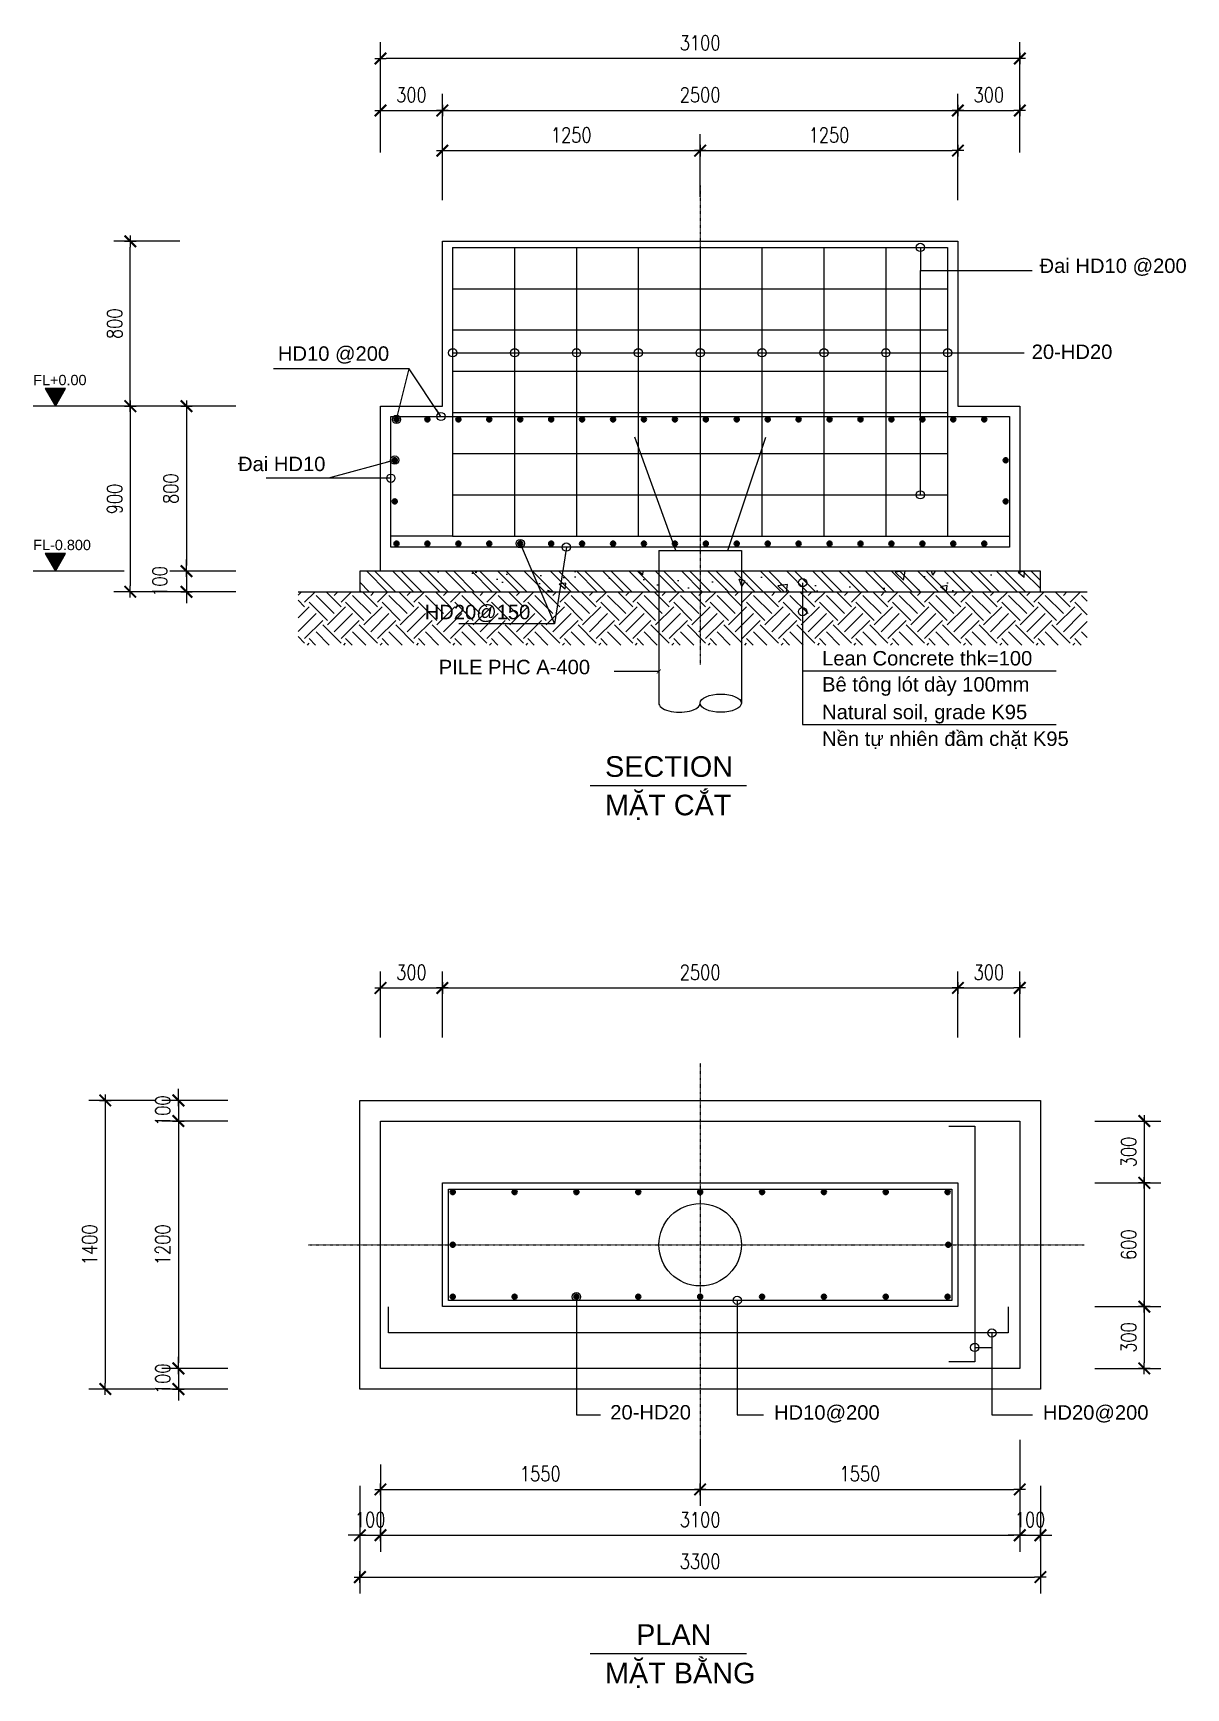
# Model space of a CAD drawing. Extents: x 56812 to 137383, y 2944 to 27175.
# Drawn here: x 121307 to 126898, y 16303 to 24329 of the extents above; entities that cross this region are included whole.
import ezdxf

# ---------------------------------------------------------------- set-up
doc = ezdxf.new("R2010")
doc.units = 0
doc.header["$MEASUREMENT"] = 0
doc.linetypes.add('CENTER', pattern=[5368.68, 3355.4, -671.1, 671.08, -671.1])
doc.linetypes.add('DASHDOT', pattern=[1, 0.5, -0.25, 0, -0.25])
doc.layers.get('0').update_dxf_attribs({"lineweight": 5})
for name, color, linetype in [('CEN', 1, 'CENTER'), ('CONCRETE', 2, 'Continuous'), ('Dimension', 14, 'Continuous'), ('Hatch', 250, 'Continuous'), ('MANH', 9, 'Continuous')]:
    doc.layers.add(name, color=color, linetype=linetype)
for name, color, linetype, lineweight in [('DUONGCHINH', 7, 'Continuous', 15), ('Hacht', 251, 'Continuous', 9), ('Rebar', 10, 'Continuous', 20)]:
    doc.layers.add(name, color=color, linetype=linetype, lineweight=lineweight)
doc.styles.add('$3$ROMANS', font='romans.shx', dxfattribs={"width": 0.8})
doc.styles.get("Standard").update_dxf_attribs({"font": 'arial.ttf'})
doc.styles.add('style1', font='arial.ttf')
doc.dimstyles.new('20', dxfattribs={"dimscale": 20, "dimtxt": 2, "dimasz": 1, "dimexe": 1, "dimexo": 0, "dimgap": 0.8, "dimtad": 1, "dimdec": 0, "dimzin": 13, "dimdsep": 46, "dimtxsty": 'Standard', "dimblk": 'ARCHTICK', "dimcen": 1, "dimdle": 1, "dimclrd": 14, "dimclre": 14, "dimclrt": 3, "dimadec": 0, "dimazin": 0, "dimtfac": 1, "dimtdec": 0, "dimtix": 1, "dimtmove": 1, "dimatfit": 3, "dimldrblk": 'ARCHTICK', "dimfxl": 8, "dimfxlon": 1, "dimtolj": 1, "dimtzin": 13, "dimarcsym": 0})
doc.dimstyles.new('AD-40', dxfattribs={"dimscale": 40, "dimtxt": 1.8, "dimasz": 0.7, "dimexe": 2, "dimexo": 0, "dimgap": 1, "dimtad": 1, "dimdec": 0, "dimzin": 0, "dimdsep": 46, "dimtxsty": '$3$ROMANS', "dimblk": '$3$TICKS', "dimcen": 0, "dimclrd": 256, "dimclre": 256, "dimclrt": 7, "dimazin": 0, "dimtfac": 0.5, "dimtdec": 0, "dimtix": 1, "dimtmove": 1, "dimatfit": 3, "dimldrblk": '$0$ARROWS', "dimfxl": 6, "dimfxlon": 1, "dimtvp": 1, "dimtolj": 1, "dimtzin": 0, "dimlwd": -1, "dimlwe": -1, "dimarcsym": 0})

# ---------------------------------------------------------------- blocks, each defined once
blk = doc.blocks.new('*U108')
at = {"layer": 'Hacht'}
h = blk.add_hatch(color=251, dxfattribs=at)
h.dxf.hatch_style = 1
edge = h.paths.add_edge_path()
edge.add_arc((0, 0), 10.4, 0, 360)
at = {"layer": 'Rebar', "linetype": 'Continuous', "lineweight": 40}
blk.add_circle((0, 0), 10.4, dxfattribs=at)
blk = doc.blocks.new('*U109')
at = {"layer": 'CONCRETE', "color": 0, "linetype": 'ByBlock', "lineweight": -2, "transparency": 16777216}
for p in [(0, 0), (150, 0), (300, 0), (450, 0), (600, 0), (750, 0), (900, 0), (1050, 0), (1200, 0), (1350, 0), (1500, 0), (1650, 0), (1800, 0), (1950, 0), (2100, 0), (2250, 0), (2400, 0), (2550, 0), (2700, 0), (2850, 0)]:
    blk.add_blockref('*U108', p, dxfattribs=at)
blk = doc.blocks.new('*U102')
at = {"layer": 'Hacht'}
h = blk.add_hatch(color=251, dxfattribs=at)
h.dxf.hatch_style = 1
edge = h.paths.add_edge_path()
edge.add_arc((0, 0), 10.4, 0, 360)
at = {"layer": 'Rebar', "linetype": 'Continuous', "lineweight": 40}
blk.add_circle((0, 0), 10.4, dxfattribs=at)
blk = doc.blocks.new('*U103')
at = {"layer": 'CONCRETE', "color": 0, "linetype": 'ByBlock', "lineweight": -2, "transparency": 16777216}
for p in [(0, 0), (150, 0), (300, 0), (450, 0), (600, 0), (750, 0), (900, 0), (1050, 0), (1200, 0), (1350, 0), (1500, 0), (1650, 0), (1800, 0), (1950, 0), (2100, 0), (2250, 0), (2400, 0), (2550, 0), (2700, 0), (2850, 0)]:
    blk.add_blockref('*U102', p, dxfattribs=at)
blk = doc.blocks.new('*U104')
at = {"layer": 'Hacht'}
h = blk.add_hatch(color=251, dxfattribs=at)
h.dxf.hatch_style = 1
edge = h.paths.add_edge_path()
edge.add_arc((0, 0), 10.4, 0, 360)
at = {"layer": 'Rebar', "linetype": 'Continuous', "lineweight": 40}
blk.add_circle((0, 0), 10.4, dxfattribs=at)
blk = doc.blocks.new('*U105')
at = {"layer": 'CONCRETE', "color": 0, "linetype": 'ByBlock', "lineweight": -2, "transparency": 16777216}
for p in [(0, 200), (0, 0)]:
    blk.add_blockref('*U104', p, dxfattribs=at)
blk = doc.blocks.new('*U106')
at = {"layer": 'Hacht'}
h = blk.add_hatch(color=251, dxfattribs=at)
h.dxf.hatch_style = 1
edge = h.paths.add_edge_path()
edge.add_arc((0, 0), 10.4, 0, 360)
at = {"layer": 'Rebar', "linetype": 'Continuous', "lineweight": 40}
blk.add_circle((0, 0), 10.4, dxfattribs=at)
blk = doc.blocks.new('*U107')
at = {"layer": 'CONCRETE', "color": 0, "linetype": 'ByBlock', "lineweight": -2, "transparency": 16777216}
for p in [(0, 200), (0, 0)]:
    blk.add_blockref('*U106', p, dxfattribs=at)
blk = doc.blocks.new('$3$TICKS')
for p, q in [((1, 0), (-1, 0)), ((0, 1), (0, -1))]:
    blk.add_line(p, q)
at = {"const_width": 0.35}
blk.add_lwpolyline([(1, 1), (-1, -1)], dxfattribs=at)
blk = doc.blocks.new('*D110')
at = {"layer": 'Defpoints', "color": 0, "linetype": 'Continuous', "transparency": 16777216}
for p in [(122992, 22519), (122051.2, 21719), (122992, 21719)]:
    blk.add_point(p, dxfattribs=at)
at = {"layer": 'Dimension', "linetype": 'Continuous', "transparency": 16777216}
for p, q in [((122291.2, 22519), (121971.2, 22519)), ((122051.2, 22491), (122051.2, 21747)), ((122291.2, 21719), (121971.2, 21719))]:
    blk.add_line(p, q, dxfattribs=at)
at = {"layer": 'Dimension', "linetype": 'Continuous', "transparency": 16777216, "xscale": 28, "yscale": 28, "zscale": 28}
for p, rotation in [((122051.2, 22519), 90), ((122051.2, 21719), 270)]:
    blk.add_blockref('$3$TICKS', p, dxfattribs=dict(at, rotation=rotation))
at = {"layer": 'Dimension', "color": 7, "linetype": 'Continuous', "transparency": 16777216, "insert": (121975.2, 22119), "char_height": 72, "attachment_point": 5, "rotation": 90, "style": '$3$ROMANS'}
blk.add_mtext('\\A1;800', dxfattribs=at)
blk = doc.blocks.new('$0$ARROWS')
at = {"lineweight": 0}
blk.add_line((-1, 0), (0.5, 0), dxfattribs=at)
at = {"lineweight": 0, "const_width": 0.525}
blk.add_lwpolyline([(-1, -1.5), (0.5, 0), (-1, 1.5)], dxfattribs=at)
blk = doc.blocks.new('*D111')
at = {"layer": 'Defpoints', "color": 0, "linetype": 'Continuous', "transparency": 16777216}
for p in [(122992, 21719), (122051.2, 21619), (122992, 21619)]:
    blk.add_point(p, dxfattribs=at)
at = {"layer": 'Dimension', "linetype": 'Continuous', "transparency": 16777216}
for p, q in [((122051.2, 21747), (122051.2, 21775)), ((122291.2, 21719), (121971.2, 21719)), ((122051.2, 21719), (122051.2, 21619)), ((122291.2, 21619), (121971.2, 21619)), ((122051.2, 21591), (122051.2, 21563))]:
    blk.add_line(p, q, dxfattribs=at)
at = {"layer": 'Dimension', "linetype": 'Continuous', "transparency": 16777216, "xscale": 28, "yscale": 28, "zscale": 28}
for p, rotation in [((122051.2, 21719), 270), ((122051.2, 21619), 90)]:
    blk.add_blockref('$3$TICKS', p, dxfattribs=dict(at, rotation=rotation))
at = {"layer": 'Dimension', "color": 7, "linetype": 'Continuous', "transparency": 16777216, "insert": (121921.9, 21669), "char_height": 72, "attachment_point": 5, "rotation": 90, "style": '$3$ROMANS'}
blk.add_mtext('\\A1;100', dxfattribs=at)
blk = doc.blocks.new('*D112')
at = {"layer": 'Defpoints', "color": 0, "linetype": 'Continuous', "transparency": 16777216}
for p in [(122291.2, 22519), (121778.8, 21619), (122291.2, 21619)]:
    blk.add_point(p, dxfattribs=at)
at = {"layer": 'Dimension', "linetype": 'Continuous', "transparency": 16777216}
for p, q in [((122018.8, 22519), (121698.8, 22519)), ((121778.8, 22491), (121778.8, 21647)), ((122018.8, 21619), (121698.8, 21619))]:
    blk.add_line(p, q, dxfattribs=at)
at = {"layer": 'Dimension', "linetype": 'Continuous', "transparency": 16777216, "xscale": 28, "yscale": 28, "zscale": 28}
for p, rotation in [((121778.8, 22519), 90), ((121778.8, 21619), 270)]:
    blk.add_blockref('$3$TICKS', p, dxfattribs=dict(at, rotation=rotation))
at = {"layer": 'Dimension', "color": 7, "linetype": 'Continuous', "transparency": 16777216, "insert": (121702.8, 22069), "char_height": 72, "attachment_point": 5, "rotation": 90, "style": '$3$ROMANS'}
blk.add_mtext('\\A1;900', dxfattribs=at)
blk = doc.blocks.new('*D113')
at = {"layer": 'Defpoints', "color": 0, "linetype": 'Continuous', "transparency": 16777216}
for p in [(121778.8, 23319), (124192, 23319), (122992, 22519)]:
    blk.add_point(p, dxfattribs=at)
at = {"layer": 'Dimension', "linetype": 'Continuous', "transparency": 16777216}
for p, q in [((122018.8, 23319), (121698.8, 23319)), ((121778.8, 22547), (121778.8, 23291)), ((122018.8, 22519), (121698.8, 22519))]:
    blk.add_line(p, q, dxfattribs=at)
at = {"layer": 'Dimension', "linetype": 'Continuous', "transparency": 16777216, "xscale": 28, "yscale": 28, "zscale": 28}
for p, rotation in [((121778.8, 23319), 90), ((121778.8, 22519), 270)]:
    blk.add_blockref('$3$TICKS', p, dxfattribs=dict(at, rotation=rotation))
at = {"layer": 'Dimension', "color": 7, "linetype": 'Continuous', "transparency": 16777216, "insert": (121702.8, 22919), "char_height": 72, "attachment_point": 5, "rotation": 90, "style": '$3$ROMANS'}
blk.add_mtext('\\A1;800', dxfattribs=at)
blk = doc.blocks.new('_ArchTick')
at = {"color": 0, "linetype": 'ByBlock', "const_width": 0.15}
blk.add_lwpolyline([(-0.5, -0.5), (0.5, 0.5)], dxfattribs=at)
blk = doc.blocks.new('A$C068B2F09')
at = {"layer": 'Dimension', "linetype": 'Continuous', "flags": 128}
for points in [[(117.1, 784.2), (117.1, 45.3)], [(117.1, 784.2), (517.1, 784.2)], [(517.1, 784.2), (517.1, 45.3)]]:
    blk.add_lwpolyline(points, dxfattribs=at)
at = {"layer": 'Dimension', "linetype": 'Continuous'}
blk.add_ellipse((417.1, 44), major_axis=(-100, 0), ratio=0.440396, dxfattribs=at)
blk.add_ellipse((217.1, 44), major_axis=(-100, 0), ratio=0.440396, start_param=6.253819, end_param=9.424778, dxfattribs=at)
at = {"layer": 'Rebar', "linetype": 'Continuous'}
for points in [[(199.8, 784.2), (0, 1334.2)], [(450.7, 784.2), (635, 1334.2)]]:
    blk.add_lwpolyline(points, dxfattribs=at)
blk = doc.blocks.new('*D114')
at = {"layer": 'Defpoints', "color": 0, "transparency": 16777216}
for p in [(123292, 23953.2), (122992, 23750.1), (123292, 23750.1)]:
    blk.add_point(p, dxfattribs=at)
at = {"layer": 'Dimension', "transparency": 16777216}
for p, q in [((122992, 23750.1), (122992, 24033.2)), ((123292, 23750.1), (123292, 24033.2)), ((123020, 23953.2), (123264, 23953.2))]:
    blk.add_line(p, q, dxfattribs=at)
at = {"layer": 'Dimension', "transparency": 16777216, "xscale": 28, "yscale": 28, "zscale": 28, "rotation": 180}
blk.add_blockref('$3$TICKS', (122992, 23953.2), dxfattribs=at)
at = {"layer": 'Dimension', "transparency": 16777216, "xscale": 28, "yscale": 28, "zscale": 28}
blk.add_blockref('$3$TICKS', (123292, 23953.2), dxfattribs=at)
at = {"layer": 'Dimension', "color": 7, "transparency": 16777216, "insert": (123142, 24029.2), "char_height": 72, "attachment_point": 5, "style": '$3$ROMANS'}
blk.add_mtext('\\A1;300', dxfattribs=at)
blk = doc.blocks.new('*D115')
at = {"layer": 'Defpoints', "color": 0, "transparency": 16777216}
for p in [(125792, 23953.2), (123292, 23750.1), (125792, 23750.1)]:
    blk.add_point(p, dxfattribs=at)
at = {"layer": 'Dimension', "transparency": 16777216}
for p, q in [((123292, 23750.1), (123292, 24033.2)), ((125792, 23750.1), (125792, 24033.2)), ((123320, 23953.2), (125764, 23953.2))]:
    blk.add_line(p, q, dxfattribs=at)
at = {"layer": 'Dimension', "transparency": 16777216, "xscale": 28, "yscale": 28, "zscale": 28, "rotation": 180}
blk.add_blockref('$3$TICKS', (123292, 23953.2), dxfattribs=at)
at = {"layer": 'Dimension', "transparency": 16777216, "xscale": 28, "yscale": 28, "zscale": 28}
blk.add_blockref('$3$TICKS', (125792, 23953.2), dxfattribs=at)
at = {"layer": 'Dimension', "color": 7, "transparency": 16777216, "insert": (124542, 24029.2), "char_height": 72, "attachment_point": 5, "style": '$3$ROMANS'}
blk.add_mtext('\\A1;2500', dxfattribs=at)
blk = doc.blocks.new('*D116')
at = {"layer": 'Defpoints', "color": 0, "transparency": 16777216}
for p in [(126092, 23953.2), (125792, 23750.1), (126092, 23750.1)]:
    blk.add_point(p, dxfattribs=at)
at = {"layer": 'Dimension', "transparency": 16777216}
for p, q in [((125792, 23750.1), (125792, 24033.2)), ((126092, 23750.1), (126092, 24033.2)), ((125820, 23953.2), (126064, 23953.2))]:
    blk.add_line(p, q, dxfattribs=at)
at = {"layer": 'Dimension', "transparency": 16777216, "xscale": 28, "yscale": 28, "zscale": 28, "rotation": 180}
blk.add_blockref('$3$TICKS', (125792, 23953.2), dxfattribs=at)
at = {"layer": 'Dimension', "transparency": 16777216, "xscale": 28, "yscale": 28, "zscale": 28}
blk.add_blockref('$3$TICKS', (126092, 23953.2), dxfattribs=at)
at = {"layer": 'Dimension', "color": 7, "transparency": 16777216, "insert": (125942, 24029.2), "char_height": 72, "attachment_point": 5, "style": '$3$ROMANS'}
blk.add_mtext('\\A1;300', dxfattribs=at)
blk = doc.blocks.new('*D117')
at = {"layer": 'Defpoints', "color": 0, "transparency": 16777216}
for p in [(122992, 24205.3), (122992, 23750.1), (126092, 23750.1)]:
    blk.add_point(p, dxfattribs=at)
at = {"layer": 'Dimension', "transparency": 16777216}
for p, q in [((122992, 23965.3), (122992, 24285.3)), ((126092, 23965.3), (126092, 24285.3)), ((126064, 24205.3), (123020, 24205.3))]:
    blk.add_line(p, q, dxfattribs=at)
at = {"layer": 'Dimension', "transparency": 16777216, "xscale": 28, "yscale": 28, "zscale": 28, "rotation": 180}
blk.add_blockref('$3$TICKS', (122992, 24205.3), dxfattribs=at)
at = {"layer": 'Dimension', "transparency": 16777216, "xscale": 28, "yscale": 28, "zscale": 28}
blk.add_blockref('$3$TICKS', (126092, 24205.3), dxfattribs=at)
at = {"layer": 'Dimension', "color": 7, "transparency": 16777216, "insert": (124542, 24281.3), "char_height": 72, "attachment_point": 5, "style": '$3$ROMANS'}
blk.add_mtext('\\A1;3100', dxfattribs=at)
blk = doc.blocks.new('*D118')
at = {"layer": 'Defpoints', "color": 0, "transparency": 16777216}
for p in [(124542, 23758.4), (124542, 23534.8), (123292, 23319)]:
    blk.add_point(p, dxfattribs=at)
at = {"layer": 'Dimension', "transparency": 16777216}
for p, q in [((123292, 23518.4), (123292, 23838.4)), ((124542, 23534.8), (124542, 23838.4)), ((123320, 23758.4), (124514, 23758.4))]:
    blk.add_line(p, q, dxfattribs=at)
at = {"layer": 'Dimension', "transparency": 16777216, "xscale": 28, "yscale": 28, "zscale": 28, "rotation": 180}
blk.add_blockref('$3$TICKS', (123292, 23758.4), dxfattribs=at)
at = {"layer": 'Dimension', "transparency": 16777216, "xscale": 28, "yscale": 28, "zscale": 28}
blk.add_blockref('$3$TICKS', (124542, 23758.4), dxfattribs=at)
at = {"layer": 'Dimension', "color": 7, "transparency": 16777216, "insert": (123917, 23834.4), "char_height": 72, "attachment_point": 5, "style": '$3$ROMANS'}
blk.add_mtext('\\A1;1250', dxfattribs=at)
blk = doc.blocks.new('*D119')
at = {"layer": 'Defpoints', "color": 0, "transparency": 16777216}
for p in [(125792, 23758.4), (124542, 23534.8), (125792, 23319)]:
    blk.add_point(p, dxfattribs=at)
at = {"layer": 'Dimension', "transparency": 16777216}
for p, q in [((124542, 23534.8), (124542, 23838.4)), ((125792, 23518.4), (125792, 23838.4)), ((124570, 23758.4), (125764, 23758.4))]:
    blk.add_line(p, q, dxfattribs=at)
at = {"layer": 'Dimension', "transparency": 16777216, "xscale": 28, "yscale": 28, "zscale": 28, "rotation": 180}
blk.add_blockref('$3$TICKS', (124542, 23758.4), dxfattribs=at)
at = {"layer": 'Dimension', "transparency": 16777216, "xscale": 28, "yscale": 28, "zscale": 28}
blk.add_blockref('$3$TICKS', (125792, 23758.4), dxfattribs=at)
at = {"layer": 'Dimension', "color": 7, "transparency": 16777216, "insert": (125167, 23834.4), "char_height": 72, "attachment_point": 5, "style": '$3$ROMANS'}
blk.add_mtext('\\A1;1250', dxfattribs=at)
blk = doc.blocks.new('*D120')
at = {"layer": 'Defpoints', "color": 0, "transparency": 16777216}
for p in [(122892, 17522.2), (122992, 17522.2), (122992, 17042.9)]:
    blk.add_point(p, dxfattribs=at)
at = {"layer": 'Dimension', "transparency": 16777216}
for p, q in [((122892, 17282.9), (122892, 16962.9)), ((122992, 17282.9), (122992, 16962.9)), ((122864, 17042.9), (122836, 17042.9)), ((122892, 17042.9), (122992, 17042.9)), ((123020, 17042.9), (123048, 17042.9))]:
    blk.add_line(p, q, dxfattribs=at)
at = {"layer": 'Dimension', "transparency": 16777216, "xscale": 28, "yscale": 28, "zscale": 28}
blk.add_blockref('$3$TICKS', (122892, 17042.9), dxfattribs=at)
at = {"layer": 'Dimension', "transparency": 16777216, "xscale": 28, "yscale": 28, "zscale": 28, "rotation": 180}
blk.add_blockref('$3$TICKS', (122992, 17042.9), dxfattribs=at)
at = {"layer": 'Dimension', "color": 7, "transparency": 16777216, "insert": (122942, 17118.9), "char_height": 72, "attachment_point": 5, "style": '$3$ROMANS'}
blk.add_mtext('\\A1;100', dxfattribs=at)
blk = doc.blocks.new('*D121')
at = {"layer": 'Defpoints', "color": 0, "transparency": 16777216}
for p in [(122992, 17522.2), (126092, 17522.2), (126092, 17042.9)]:
    blk.add_point(p, dxfattribs=at)
at = {"layer": 'Dimension', "transparency": 16777216}
for p, q in [((122992, 17282.9), (122992, 16962.9)), ((126092, 17282.9), (126092, 16962.9)), ((123020, 17042.9), (126064, 17042.9))]:
    blk.add_line(p, q, dxfattribs=at)
at = {"layer": 'Dimension', "transparency": 16777216, "xscale": 28, "yscale": 28, "zscale": 28, "rotation": 180}
blk.add_blockref('$3$TICKS', (122992, 17042.9), dxfattribs=at)
at = {"layer": 'Dimension', "transparency": 16777216, "xscale": 28, "yscale": 28, "zscale": 28}
blk.add_blockref('$3$TICKS', (126092, 17042.9), dxfattribs=at)
at = {"layer": 'Dimension', "color": 7, "transparency": 16777216, "insert": (124542, 17118.9), "char_height": 72, "attachment_point": 5, "style": '$3$ROMANS'}
blk.add_mtext('\\A1;3100', dxfattribs=at)
blk = doc.blocks.new('*D122')
at = {"layer": 'Defpoints', "color": 0, "transparency": 16777216}
for p in [(126092, 17522.2), (126192, 17522.2), (126192, 17042.9)]:
    blk.add_point(p, dxfattribs=at)
at = {"layer": 'Dimension', "transparency": 16777216}
for p, q in [((126092, 17282.9), (126092, 16962.9)), ((126192, 17282.9), (126192, 16962.9)), ((126064, 17042.9), (126036, 17042.9)), ((126092, 17042.9), (126192, 17042.9)), ((126220, 17042.9), (126248, 17042.9))]:
    blk.add_line(p, q, dxfattribs=at)
at = {"layer": 'Dimension', "transparency": 16777216, "xscale": 28, "yscale": 28, "zscale": 28}
blk.add_blockref('$3$TICKS', (126092, 17042.9), dxfattribs=at)
at = {"layer": 'Dimension', "transparency": 16777216, "xscale": 28, "yscale": 28, "zscale": 28, "rotation": 180}
blk.add_blockref('$3$TICKS', (126192, 17042.9), dxfattribs=at)
at = {"layer": 'Dimension', "color": 7, "transparency": 16777216, "insert": (126142, 17118.9), "char_height": 72, "attachment_point": 5, "style": '$3$ROMANS'}
blk.add_mtext('\\A1;100', dxfattribs=at)
blk = doc.blocks.new('*D123')
at = {"layer": 'Defpoints', "color": 0, "transparency": 16777216}
for p in [(122892, 17522.2), (126192, 17522.2), (126192, 16840.2)]:
    blk.add_point(p, dxfattribs=at)
at = {"layer": 'Dimension', "transparency": 16777216}
for p, q in [((122892, 17080.2), (122892, 16760.2)), ((126192, 17080.2), (126192, 16760.2)), ((122920, 16840.2), (126164, 16840.2))]:
    blk.add_line(p, q, dxfattribs=at)
at = {"layer": 'Dimension', "transparency": 16777216, "xscale": 28, "yscale": 28, "zscale": 28, "rotation": 180}
blk.add_blockref('$3$TICKS', (122892, 16840.2), dxfattribs=at)
at = {"layer": 'Dimension', "transparency": 16777216, "xscale": 28, "yscale": 28, "zscale": 28}
blk.add_blockref('$3$TICKS', (126192, 16840.2), dxfattribs=at)
at = {"layer": 'Dimension', "color": 7, "transparency": 16777216, "insert": (124542, 16916.2), "char_height": 72, "attachment_point": 5, "style": '$3$ROMANS'}
blk.add_mtext('\\A1;3300', dxfattribs=at)
blk = doc.blocks.new('*D124')
at = {"layer": 'Defpoints', "color": 0, "transparency": 16777216}
for p in [(122433.7, 19152), (121657.6, 17752), (122433.7, 17752)]:
    blk.add_point(p, dxfattribs=at)
at = {"layer": 'Dimension', "transparency": 16777216}
for p, q in [((121897.6, 19152), (121577.6, 19152)), ((121657.6, 19124), (121657.6, 17780)), ((121897.6, 17752), (121577.6, 17752))]:
    blk.add_line(p, q, dxfattribs=at)
at = {"layer": 'Dimension', "transparency": 16777216, "xscale": 28, "yscale": 28, "zscale": 28}
for p, rotation in [((121657.6, 19152), 90), ((121657.6, 17752), 270)]:
    blk.add_blockref('$3$TICKS', p, dxfattribs=dict(at, rotation=rotation))
at = {"layer": 'Dimension', "color": 7, "transparency": 16777216, "insert": (121581.6, 18452), "char_height": 72, "attachment_point": 5, "rotation": 90, "style": '$3$ROMANS'}
blk.add_mtext('\\A1;1400', dxfattribs=at)
blk = doc.blocks.new('*D125')
at = {"layer": 'Defpoints', "color": 0, "transparency": 16777216}
for p in [(122433.7, 19152), (122012, 19052), (122433.7, 19052)]:
    blk.add_point(p, dxfattribs=at)
at = {"layer": 'Dimension', "transparency": 16777216}
for p, q in [((122012, 19180), (122012, 19208)), ((122252, 19152), (121932, 19152)), ((122012, 19152), (122012, 19052)), ((122252, 19052), (121932, 19052)), ((122012, 19024), (122012, 18996))]:
    blk.add_line(p, q, dxfattribs=at)
at = {"layer": 'Dimension', "transparency": 16777216, "xscale": 28, "yscale": 28, "zscale": 28}
for p, rotation in [((122012, 19152), 270), ((122012, 19052), 90)]:
    blk.add_blockref('$3$TICKS', p, dxfattribs=dict(at, rotation=rotation))
at = {"layer": 'Dimension', "color": 7, "transparency": 16777216, "insert": (121936, 19102), "char_height": 72, "attachment_point": 5, "rotation": 90, "style": '$3$ROMANS'}
blk.add_mtext('\\A1;100', dxfattribs=at)
blk = doc.blocks.new('*D126')
at = {"layer": 'Defpoints', "color": 0, "transparency": 16777216}
for p in [(122433.7, 19052), (122012, 17852), (122433.7, 17852)]:
    blk.add_point(p, dxfattribs=at)
at = {"layer": 'Dimension', "transparency": 16777216}
for p, q in [((122252, 19052), (121932, 19052)), ((122012, 19024), (122012, 17880)), ((122252, 17852), (121932, 17852))]:
    blk.add_line(p, q, dxfattribs=at)
at = {"layer": 'Dimension', "transparency": 16777216, "xscale": 28, "yscale": 28, "zscale": 28}
for p, rotation in [((122012, 19052), 90), ((122012, 17852), 270)]:
    blk.add_blockref('$3$TICKS', p, dxfattribs=dict(at, rotation=rotation))
at = {"layer": 'Dimension', "color": 7, "transparency": 16777216, "insert": (121936, 18452), "char_height": 72, "attachment_point": 5, "rotation": 90, "style": '$3$ROMANS'}
blk.add_mtext('\\A1;1200', dxfattribs=at)
blk = doc.blocks.new('*D127')
at = {"layer": 'Defpoints', "color": 0, "transparency": 16777216}
for p in [(122433.7, 17852), (122012, 17752), (122433.7, 17752)]:
    blk.add_point(p, dxfattribs=at)
at = {"layer": 'Dimension', "transparency": 16777216}
for p, q in [((122012, 17880), (122012, 17908)), ((122252, 17852), (121932, 17852)), ((122012, 17852), (122012, 17752)), ((122252, 17752), (121932, 17752)), ((122012, 17724), (122012, 17696))]:
    blk.add_line(p, q, dxfattribs=at)
at = {"layer": 'Dimension', "transparency": 16777216, "xscale": 28, "yscale": 28, "zscale": 28}
for p, rotation in [((122012, 17852), 270), ((122012, 17752), 90)]:
    blk.add_blockref('$3$TICKS', p, dxfattribs=dict(at, rotation=rotation))
at = {"layer": 'Dimension', "color": 7, "transparency": 16777216, "insert": (121936, 17802), "char_height": 72, "attachment_point": 5, "rotation": 90, "style": '$3$ROMANS'}
blk.add_mtext('\\A1;100', dxfattribs=at)
blk = doc.blocks.new('*D128')
at = {"layer": 'Defpoints', "color": 0, "transparency": 16777216}
for p in [(123292, 19697.4), (122992, 19428.4), (123292, 19428.4)]:
    blk.add_point(p, dxfattribs=at)
at = {"layer": 'Dimension', "transparency": 16777216}
for p, q in [((122992, 19457.4), (122992, 19777.4)), ((123292, 19457.4), (123292, 19777.4)), ((123020, 19697.4), (123264, 19697.4))]:
    blk.add_line(p, q, dxfattribs=at)
at = {"layer": 'Dimension', "transparency": 16777216, "xscale": 28, "yscale": 28, "zscale": 28, "rotation": 180}
blk.add_blockref('$3$TICKS', (122992, 19697.4), dxfattribs=at)
at = {"layer": 'Dimension', "transparency": 16777216, "xscale": 28, "yscale": 28, "zscale": 28}
blk.add_blockref('$3$TICKS', (123292, 19697.4), dxfattribs=at)
at = {"layer": 'Dimension', "color": 7, "transparency": 16777216, "insert": (123142, 19773.4), "char_height": 72, "attachment_point": 5, "style": '$3$ROMANS'}
blk.add_mtext('\\A1;300', dxfattribs=at)
blk = doc.blocks.new('*D129')
at = {"layer": 'Defpoints', "color": 0, "transparency": 16777216}
for p in [(125792, 19697.4), (123292, 19428.4), (125792, 19428.4)]:
    blk.add_point(p, dxfattribs=at)
at = {"layer": 'Dimension', "transparency": 16777216}
for p, q in [((123292, 19457.4), (123292, 19777.4)), ((125792, 19457.4), (125792, 19777.4)), ((123320, 19697.4), (125764, 19697.4))]:
    blk.add_line(p, q, dxfattribs=at)
at = {"layer": 'Dimension', "transparency": 16777216, "xscale": 28, "yscale": 28, "zscale": 28, "rotation": 180}
blk.add_blockref('$3$TICKS', (123292, 19697.4), dxfattribs=at)
at = {"layer": 'Dimension', "transparency": 16777216, "xscale": 28, "yscale": 28, "zscale": 28}
blk.add_blockref('$3$TICKS', (125792, 19697.4), dxfattribs=at)
at = {"layer": 'Dimension', "color": 7, "transparency": 16777216, "insert": (124542, 19773.4), "char_height": 72, "attachment_point": 5, "style": '$3$ROMANS'}
blk.add_mtext('\\A1;2500', dxfattribs=at)
blk = doc.blocks.new('*D130')
at = {"layer": 'Defpoints', "color": 0, "transparency": 16777216}
for p in [(126092, 19697.4), (125792, 19428.4), (126092, 19428.4)]:
    blk.add_point(p, dxfattribs=at)
at = {"layer": 'Dimension', "transparency": 16777216}
for p, q in [((125792, 19457.4), (125792, 19777.4)), ((126092, 19457.4), (126092, 19777.4)), ((125820, 19697.4), (126064, 19697.4))]:
    blk.add_line(p, q, dxfattribs=at)
at = {"layer": 'Dimension', "transparency": 16777216, "xscale": 28, "yscale": 28, "zscale": 28, "rotation": 180}
blk.add_blockref('$3$TICKS', (125792, 19697.4), dxfattribs=at)
at = {"layer": 'Dimension', "transparency": 16777216, "xscale": 28, "yscale": 28, "zscale": 28}
blk.add_blockref('$3$TICKS', (126092, 19697.4), dxfattribs=at)
at = {"layer": 'Dimension', "color": 7, "transparency": 16777216, "insert": (125942, 19773.4), "char_height": 72, "attachment_point": 5, "style": '$3$ROMANS'}
blk.add_mtext('\\A1;300', dxfattribs=at)
blk = doc.blocks.new('*D131')
at = {"layer": 'Defpoints', "color": 0, "transparency": 16777216}
for p in [(126368.5, 19052), (126368.5, 18752), (126696, 18752)]:
    blk.add_point(p, dxfattribs=at)
at = {"layer": 'Dimension', "transparency": 16777216}
for p, q in [((126456, 19052), (126776, 19052)), ((126696, 19024), (126696, 18780)), ((126456, 18752), (126776, 18752))]:
    blk.add_line(p, q, dxfattribs=at)
at = {"layer": 'Dimension', "transparency": 16777216, "xscale": 28, "yscale": 28, "zscale": 28}
for p, rotation in [((126696, 19052), 90), ((126696, 18752), 270)]:
    blk.add_blockref('$3$TICKS', p, dxfattribs=dict(at, rotation=rotation))
at = {"layer": 'Dimension', "color": 7, "transparency": 16777216, "insert": (126620, 18902), "char_height": 72, "attachment_point": 5, "rotation": 90, "style": '$3$ROMANS'}
blk.add_mtext('\\A1;300', dxfattribs=at)
blk = doc.blocks.new('*D132')
at = {"layer": 'Defpoints', "color": 0, "transparency": 16777216}
for p in [(126368.5, 18752), (126368.5, 18152), (126696, 18152)]:
    blk.add_point(p, dxfattribs=at)
at = {"layer": 'Dimension', "transparency": 16777216}
for p, q in [((126456, 18752), (126776, 18752)), ((126696, 18724), (126696, 18180)), ((126456, 18152), (126776, 18152))]:
    blk.add_line(p, q, dxfattribs=at)
at = {"layer": 'Dimension', "transparency": 16777216, "xscale": 28, "yscale": 28, "zscale": 28}
for p, rotation in [((126696, 18752), 90), ((126696, 18152), 270)]:
    blk.add_blockref('$3$TICKS', p, dxfattribs=dict(at, rotation=rotation))
at = {"layer": 'Dimension', "color": 7, "transparency": 16777216, "insert": (126620, 18452), "char_height": 72, "attachment_point": 5, "rotation": 90, "style": '$3$ROMANS'}
blk.add_mtext('\\A1;600', dxfattribs=at)
blk = doc.blocks.new('*D133')
at = {"layer": 'Defpoints', "color": 0, "transparency": 16777216}
for p in [(126368.5, 18152), (126368.5, 17852), (126696, 17852)]:
    blk.add_point(p, dxfattribs=at)
at = {"layer": 'Dimension', "transparency": 16777216}
for p, q in [((126456, 18152), (126776, 18152)), ((126696, 18124), (126696, 17880)), ((126456, 17852), (126776, 17852))]:
    blk.add_line(p, q, dxfattribs=at)
at = {"layer": 'Dimension', "transparency": 16777216, "xscale": 28, "yscale": 28, "zscale": 28}
for p, rotation in [((126696, 18152), 90), ((126696, 17852), 270)]:
    blk.add_blockref('$3$TICKS', p, dxfattribs=dict(at, rotation=rotation))
at = {"layer": 'Dimension', "color": 7, "transparency": 16777216, "insert": (126620, 18002), "char_height": 72, "attachment_point": 5, "rotation": 90, "style": '$3$ROMANS'}
blk.add_mtext('\\A1;300', dxfattribs=at)
blk = doc.blocks.new('*D134')
at = {"layer": 'Defpoints', "color": 0, "transparency": 16777216}
for p in [(124542, 17752), (122992, 17386.7), (124542, 17265.5)]:
    blk.add_point(p, dxfattribs=at)
at = {"layer": 'Dimension', "transparency": 16777216}
for p, q in [((124542, 17505.5), (124542, 17185.5)), ((122992, 17386.7), (122992, 17185.5)), ((123020, 17265.5), (124514, 17265.5))]:
    blk.add_line(p, q, dxfattribs=at)
at = {"layer": 'Dimension', "transparency": 16777216, "xscale": 28, "yscale": 28, "zscale": 28, "rotation": 180}
blk.add_blockref('$3$TICKS', (122992, 17265.5), dxfattribs=at)
at = {"layer": 'Dimension', "transparency": 16777216, "xscale": 28, "yscale": 28, "zscale": 28}
blk.add_blockref('$3$TICKS', (124542, 17265.5), dxfattribs=at)
at = {"layer": 'Dimension', "color": 7, "transparency": 16777216, "insert": (123767, 17341.5), "char_height": 72, "attachment_point": 5, "style": '$3$ROMANS'}
blk.add_mtext('\\A1;1550', dxfattribs=at)
blk = doc.blocks.new('*D135')
at = {"layer": 'Defpoints', "color": 0, "transparency": 16777216}
for p in [(124542, 17522.2), (126092, 17522.2), (126092, 17265.5)]:
    blk.add_point(p, dxfattribs=at)
at = {"layer": 'Dimension', "transparency": 16777216}
for p, q in [((124542, 17505.5), (124542, 17185.5)), ((126092, 17505.5), (126092, 17185.5)), ((124570, 17265.5), (126064, 17265.5))]:
    blk.add_line(p, q, dxfattribs=at)
at = {"layer": 'Dimension', "transparency": 16777216, "xscale": 28, "yscale": 28, "zscale": 28, "rotation": 180}
blk.add_blockref('$3$TICKS', (124542, 17265.5), dxfattribs=at)
at = {"layer": 'Dimension', "transparency": 16777216, "xscale": 28, "yscale": 28, "zscale": 28}
blk.add_blockref('$3$TICKS', (126092, 17265.5), dxfattribs=at)
at = {"layer": 'Dimension', "color": 7, "transparency": 16777216, "insert": (125317, 17341.5), "char_height": 72, "attachment_point": 5, "style": '$3$ROMANS'}
blk.add_mtext('\\A1;1550', dxfattribs=at)
blk = doc.blocks.new('*U136')
at = {"layer": 'Hacht'}
h = blk.add_hatch(color=251, dxfattribs=at)
h.dxf.hatch_style = 1
edge = h.paths.add_edge_path()
edge.add_arc((0, 0), 10.4, 0, 360)
at = {"layer": 'Rebar', "linetype": 'Continuous', "lineweight": 40}
blk.add_circle((0, 0), 10.4, dxfattribs=at)
blk = doc.blocks.new('*U137')
at = {"layer": 'CONCRETE', "color": 0, "linetype": 'ByBlock', "lineweight": -2, "transparency": 16777216}
for p in [(0, 0), (300, 0), (600, 0), (900, 0), (1200, 0), (1500, 0), (1800, 0), (2100, 0), (2400, 0)]:
    blk.add_blockref('*U136', p, dxfattribs=at)
blk = doc.blocks.new('*U138')
at = {"layer": 'Hacht'}
h = blk.add_hatch(color=251, dxfattribs=at)
h.dxf.hatch_style = 1
edge = h.paths.add_edge_path()
edge.add_arc((0, 0), 10.4, 0, 360)
at = {"layer": 'Rebar', "linetype": 'Continuous', "lineweight": 40}
blk.add_circle((0, 0), 10.4, dxfattribs=at)
blk = doc.blocks.new('*U139')
at = {"layer": 'CONCRETE', "color": 0, "linetype": 'ByBlock', "lineweight": -2, "transparency": 16777216}
for p in [(0, 0), (300, 0), (600, 0), (900, 0), (1200, 0), (1500, 0), (1800, 0), (2100, 0), (2400, 0)]:
    blk.add_blockref('*U138', p, dxfattribs=at)
blk = doc.blocks.new('*U140')
at = {"layer": 'Hacht'}
h = blk.add_hatch(color=251, dxfattribs=at)
h.dxf.hatch_style = 1
edge = h.paths.add_edge_path()
edge.add_arc((0, 0), 10.4, 0, 360)
at = {"layer": 'Rebar', "linetype": 'Continuous', "lineweight": 40}
blk.add_circle((0, 0), 10.4, dxfattribs=at)
blk = doc.blocks.new('*U141')
at = {"layer": 'CONCRETE', "color": 0, "linetype": 'ByBlock', "lineweight": -2, "transparency": 16777216}
blk.add_blockref('*U140', (0, 0), dxfattribs=at)
blk = doc.blocks.new('*U142')
at = {"layer": 'Hacht'}
h = blk.add_hatch(color=251, dxfattribs=at)
h.dxf.hatch_style = 1
edge = h.paths.add_edge_path()
edge.add_arc((0, 0), 10.4, 0, 360)
at = {"layer": 'Rebar', "linetype": 'Continuous', "lineweight": 40}
blk.add_circle((0, 0), 10.4, dxfattribs=at)
blk = doc.blocks.new('*U143')
at = {"layer": 'CONCRETE', "color": 0, "linetype": 'ByBlock', "lineweight": -2, "transparency": 16777216}
blk.add_blockref('*U142', (0, 0), dxfattribs=at)

msp = doc.modelspace()

# ---------------------------------------------------------------- hatches: boundary and pattern name
at = {"layer": 'Hacht'}
h = msp.add_hatch(dxfattribs=at)
h.set_pattern_fill('BTCT', color=256, scale=50, angle=90, style=0, pattern_type=2)
h.set_pattern_definition([(135, (-36255.42, 107117.2), (-63.63961, -63.63961), []), (135, (-36295.42, 107117.2), (-63.63961, -63.63961), []), (140, (-36255.42, 107117.2), (31.37607, 358.6301), [37.5, -412.5]), (85, (-36255.42, 107117.2), (-376.0961, -69.3757), [30, -330]), (190.4514, (-36252.8, 107147.1), (-344.7198, 289.2547), [31.8701, -350.57106]), (136.1842, (-36355.4, 107117.2), (82.7595, 533.6205), [56.25, -618.75]), (186.6356, (-36348.5, 107161.67), (-487.059, 467.3314), [47.8051, -525.8565]), (81.1842, (-36355.4, 107117.2), (-487.0593, 467.331), [45, -495]), (111, (-36330.42, 107167.2), (201.30945, 298.45353), [37.5, -412.5]), (56, (-36330.42, 107167.2), (-362.575, 121.6577), [30, -330]), (161.4514, (-36313.65, 107192.07), (-161.26525, 420.1113), [31.8701, -350.57106]), (127.5, (-36255.42, 107117.2), (-166.44693, 6.07993), [0, -326, 0, -335, 0, -331.25]), (97.5, (-36255.42, 107117.2), (-197.20586, 131.53477), [0, -191, 0, -318.5, 0, -126.25]), (57.5, (-36255.42, 107005.7), (11.27744, 266.91122), [0, -125, 0, -390, 0, -517.5]), (47.5, (-36255.42, 106955.7), (-50.0525, 291.59308), [0, -162.5, 0, -259, 0, -367.5])])
h.paths.add_polyline_path([(122892, 21619), (126192, 21619), (126192, 21719), (122892, 21719)])
at = {"layer": 'Hatch', "linetype": 'Continuous'}
h = msp.add_hatch(color=253, dxfattribs=at)
h.dxf.hatch_style = 1
h.paths.add_polyline_path([(121415.6, 22519), (121464.9, 22604.5), (121366.2, 22604.5)])
h = msp.add_hatch(color=253, dxfattribs=at)
h.dxf.hatch_style = 1
h.paths.add_polyline_path([(121415.6, 21719), (121464.9, 21804.5), (121366.2, 21804.5)])
h = msp.add_hatch(dxfattribs=at)
h.set_pattern_fill('EARTH', color=256, scale=500, angle=45)
h.set_pattern_definition([(45, (55979.18, 18563.08), (0, 176.7767), [125, -125]), (45, (55946.03, 18596.22), (0, 176.7767), [125, -125]), (45, (55912.89, 18629.37), (0, 176.7767), [125, -125]), (135, (55912.89, 18651.46), (-176.7767, 1e-14), [125, -125]), (135, (55946.03, 18684.61), (-176.7767, 1e-14), [125, -125]), (135, (55979.18, 18717.76), (-176.7767, 1e-14), [125, -125])])
h.paths.add_polyline_path([(122592.2, 21619), (126419.4, 21619), (126419.4, 21360.7), (122592.2, 21360.7)])

# ---------------------------------------------------------------- linework, layer by layer
msp.add_circle((124542, 18452), 200)
at = {"layer": 'CEN', "linetype": 'DASHDOT', "ltscale": 5}
for p, q in [((124542, 23589), (124542, 21265.3)), ((124542, 19332.8), (124542, 17493.3))]:
    msp.add_line(p, q, dxfattribs=at)
msp.add_lwpolyline([(122642.8, 18452), (126405, 18452)], dxfattribs=at)
at = {"layer": 'CONCRETE'}
for p, q in [((123342, 23289), (125742, 23289)), ((123342, 23089), (125742, 23089)), ((123342, 22889), (125742, 22889)), ((123342, 22689), (125742, 22689)), ((123342, 22489), (125742, 22489)), ((123342, 22289), (125742, 22289)), ((123342, 22089), (125742, 22089))]:
    msp.add_line(p, q, dxfattribs=at)
at = {"layer": 'CONCRETE', "linetype": 'Continuous', "flags": 128}
for points in [[(123342, 23289), (123342, 21888.4), (123042, 21888.4)], [(125742, 23289), (125742, 21888.4), (126042, 21888.4)], [(123342, 21888.4), (125742, 21888.4)]]:
    msp.add_lwpolyline(points, dxfattribs=at)
at = {"layer": 'CONCRETE'}
for points in [[(123642, 23289), (123642, 21888.4)], [(123942, 23289), (123942, 21888.4)], [(124242, 23289), (124242, 21888.4)], [(124842, 23289), (124842, 21888.4)], [(125142, 23289), (125142, 21888.4)], [(125442, 23289), (125442, 21888.4)], [(125747.3, 19027.3), (125873.7, 19027.3), (125873.7, 17884.7), (125747.3, 17884.7)], [(126035.1, 18150.6), (126035.1, 18024.2), (123031.5, 18024.2), (123031.5, 18150.6)]]:
    msp.add_lwpolyline(points, dxfattribs=at)
at = {"layer": 'CONCRETE', "ltscale": 0.5}
msp.add_lwpolyline([(124542, 23289), (124542, 21888.4)], dxfattribs=at)
at = {"layer": 'CONCRETE', "linetype": 'Continuous'}
msp.add_lwpolyline([(123042, 22469), (126042, 22469), (126042, 21835.5), (123042, 21835.5)], close=True, dxfattribs=at)
at = {"layer": 'CONCRETE'}
msp.add_lwpolyline([(125762, 18722), (125762, 18182), (123322, 18182), (123322, 18722)], close=True, dxfattribs=at)
at = {"layer": 'Dimension', "linetype": 'Continuous', "flags": 128}
for points in [[(121415.6, 22519), (121464.9, 22604.5), (121366.2, 22604.5)], [(121415.6, 21719), (121464.9, 21804.5), (121366.2, 21804.5)]]:
    msp.add_lwpolyline(points, close=True, dxfattribs=at)
for points in [[(121748.8, 22519), (121307.5, 22519)], [(121748.8, 21719), (121307.5, 21719)]]:
    msp.add_lwpolyline(points, dxfattribs=at)
at = {"layer": 'MANH', "linetype": 'Continuous', "flags": 128}
for points in [[(125792, 22519), (126092, 22519), (126092, 21719), (122992, 21719), (122992, 22519), (123292, 22519), (123292, 23319), (125792, 23319)], [(122892, 21619), (126192, 21619), (126192, 21719), (122892, 21719)], [(126192, 19152), (126192, 17752), (122892, 17752), (122892, 19152)], [(126092, 19052), (126092, 17852), (122992, 17852), (122992, 19052)], [(125792, 18752), (125792, 18152), (123292, 18152), (123292, 18752)]]:
    msp.add_lwpolyline(points, close=True, dxfattribs=at)
for points in [[(122592.2, 21619), (126419.4, 21619)], [(124008.4, 20679.5), (124766.8, 20679.5)], [(124008.4, 16469.4), (124766.8, 16469.4)]]:
    msp.add_lwpolyline(points, dxfattribs=at)

# ---------------------------------------------------------------- block references
at = {"layer": 'CONCRETE'}
for name, p in [('*U109', (123069.7, 22454.7)), ('A$C068B2F09', (124224.9, 21034.7)), ('*U105', (123061, 22056.9)), ('*U107', (126023.7, 22056.9)), ('*U103', (123069.7, 21852.8)), ('*U137', (123342.2, 18707.4)), ('*U141', (123342.2, 18452)), ('*U143', (125745, 18452)), ('*U139', (123342.2, 18199.7))]:
    msp.add_blockref(name, p, dxfattribs=at)

# ---------------------------------------------------------------- texts
at = {"layer": 'DUONGCHINH', "style": 'style1'}
for s, height, p in [('Đai HD10 @200', 70, (126188, 23165.1)), ('HD10 @200', 70, (122494.5, 22739.4)), ('20-HD20', 70, (126149.8, 22748)), ('FL+0.00', 50, (121308.2, 22621)), ('Đai HD10', 70, (122301.1, 22204.1)), ('FL-0.800', 50, (121308.2, 21821)), ('HD20@150', 70, (123206.2, 21485.6)), ('PILE PHC A-400 ', 70, (123274.6, 21219)), ('Lean Concrete thk=100', 70, (125133.4, 21261.5)), ('Bê tông lót dày 100mm', 70, (125133.4, 21135.2)), ('Natural soil, grade K95', 70, (125133.4, 21000.8)), ('Nền tự nhiên đầm chặt K95', 70, (125133.4, 20871.3)), ('SECTION ', 100, (124080.8, 20721.4)), ('MẶT CẮT', 100, (124080.8, 20534.8)), ('20-HD20', 70, (124106.2, 17604.4)), ('HD10@200', 70, (124900.2, 17603.5)), ('HD20@200', 70, (126204, 17603.5)), ('PLAN', 100, (124231.8, 16511.3)), ('MẶT BẰNG', 100, (124080.8, 16324.7))]:
    msp.add_text(s, height=height, dxfattribs=at).set_placement(p)

# ---------------------------------------------------------------- dimensions: what is measured, and where the dimension line sits
at = {"layer": 'Dimension'}
for base, p1, p2, picture, middle in [((122992, 24205.3), (126092, 23750.1), (122992, 23750.1), '*D117', (124542, 24281.3)), ((123292, 23953.2), (122992, 23750.1), (123292, 23750.1), '*D114', (123142, 24029.2)), ((125792, 23953.2), (123292, 23750.1), (125792, 23750.1), '*D115', (124542, 24029.2)), ((126092, 23953.2), (125792, 23750.1), (126092, 23750.1), '*D116', (125942, 24029.2)), ((124542, 23758.4), (123292, 23319), (124542, 23534.8), '*D118', (123917, 23834.4)), ((125792, 23758.4), (124542, 23534.8), (125792, 23319), '*D119', (125167, 23834.4)), ((123292, 19697.4), (122992, 19428.4), (123292, 19428.4), '*D128', (123142, 19773.4)), ((125792, 19697.4), (123292, 19428.4), (125792, 19428.4), '*D129', (124542, 19773.4)), ((126092, 19697.4), (125792, 19428.4), (126092, 19428.4), '*D130', (125942, 19773.4)), ((124542, 17265.5), (122992, 17386.7), (124542, 17752), '*D134', (123767, 17341.5)), ((122992, 17042.9), (122892, 17522.2), (122992, 17522.2), '*D120', (122942, 17118.9)), ((126192, 16840.2), (122892, 17522.2), (126192, 17522.2), '*D123', (124542, 16916.2)), ((126092, 17042.9), (122992, 17522.2), (126092, 17522.2), '*D121', (124542, 17118.9)), ((126092, 17265.5), (124542, 17522.2), (126092, 17522.2), '*D135', (125317, 17341.5)), ((126192, 17042.9), (126092, 17522.2), (126192, 17522.2), '*D122', (126142, 17118.9))]:
    dim = msp.add_linear_dim(base=base, p1=p1, p2=p2, dimstyle='AD-40', dxfattribs=at)
    dim.commit()
    dim.dimension.update_dxf_attribs({"geometry": picture, "text_midpoint": middle})
at = {"layer": 'Dimension', "linetype": 'Continuous'}
for base, p1, p2, picture, middle in [((121778.8, 23319), (122992, 22519), (124192, 23319), '*D113', (121702.8, 22919)), ((121778.8, 21619), (122291.2, 22519), (122291.2, 21619), '*D112', (121702.8, 22069)), ((122051.2, 21719), (122992, 22519), (122992, 21719), '*D110', (121975.2, 22119))]:
    dim = msp.add_linear_dim(base=base, p1=p1, p2=p2, angle=90, dimstyle='AD-40', dxfattribs=at)
    dim.commit()
    dim.dimension.update_dxf_attribs({"geometry": picture, "text_midpoint": middle})
dim = msp.add_linear_dim(base=(122051.2, 21619), p1=(122992, 21719), p2=(122992, 21619), angle=90, dimstyle='AD-40', dxfattribs=at)
dim.commit()
dim.dimension.update_dxf_attribs({"geometry": '*D111', "text_midpoint": (121997.9, 21669), "dimtype": 160})
at = {"layer": 'Dimension'}
for base, p1, p2, picture, middle in [((121657.6, 17752), (122433.7, 19152), (122433.7, 17752), '*D124', (121581.6, 18452)), ((122012, 19052), (122433.7, 19152), (122433.7, 19052), '*D125', (121936, 19102)), ((122012, 17852), (122433.7, 19052), (122433.7, 17852), '*D126', (121936, 18452)), ((126696, 18752), (126368.5, 19052), (126368.5, 18752), '*D131', (126620, 18902)), ((126696, 18152), (126368.5, 18752), (126368.5, 18152), '*D132', (126620, 18452)), ((126696, 17852), (126368.5, 18152), (126368.5, 17852), '*D133', (126620, 18002)), ((122012, 17752), (122433.7, 17852), (122433.7, 17752), '*D127', (121936, 17802))]:
    dim = msp.add_linear_dim(base=base, p1=p1, p2=p2, angle=90, dimstyle='AD-40', dxfattribs=at)
    dim.commit()
    dim.dimension.update_dxf_attribs({"geometry": picture, "text_midpoint": middle})

# ---------------------------------------------------------------- leaders
at = {"layer": 'Dimension', "color": 7}
for points in [[(125609.9, 23289), (125609.9, 23176.9), (126151.6, 23176.9)], [(125609.9, 22089), (125609.9, 23176.9), (126151.6, 23176.9)], [(123342.4, 22778), (123713.8, 22778)], [(123642.4, 22778), (124013.8, 22778)], [(123942.4, 22778), (124313.8, 22778)], [(124242.4, 22778), (124613.8, 22778)], [(124542.4, 22778), (124913.8, 22778)], [(124842.4, 22778), (125213.8, 22778)], [(125142.4, 22778), (125513.8, 22778)], [(125442.4, 22778), (125813.8, 22778)], [(125742.4, 22778), (126113.8, 22778)], [(123285.3, 22469), (123131.2, 22699.9), (122473.3, 22699.9)], [(123069.7, 22454.7), (123131.2, 22699.9)], [(123061.1, 22257.6), (122739.9, 22169.7)], [(123042.1, 22169.7), (122437.8, 22169.7)], [(123893.3, 21835.5), (123836.1, 21464), (123372.3, 21464)], [(123669.7, 21852.8), (123836.1, 21464)], [(125038.7, 21663), (125038.7, 21235.2), (126269.3, 21235.2)], [(125038.7, 21522.5), (125038.7, 20974.5), (126269.3, 20974.5)], [(125038.7, 21522.5), (125038.7, 20974.5), (126269.3, 20974.5)], [(123942.2, 18199.7), (123942.2, 17627.2), (124059.5, 17627.2)], [(124722.1, 18182), (124722.1, 17627.2), (124849.7, 17627.2)], [(125957, 18024.2), (125957, 17627.2), (126153.6, 17627.2)], [(125873.7, 17953.8), (125957, 17953.8), (125957, 17627.2)]]:
    msp.add_leader(points, dimstyle='AD-40', override={"dimasz": 1, "dimldrblk": 'Origin'}, dxfattribs=at)
at = {"layer": 'Dimension', "linetype": 'Continuous'}
msp.add_leader([(124342, 21232.3), (124124.7, 21232.3)], dimstyle='20', override={"dimgap": 0.8, "dimtad": 0}, dxfattribs=at)

doc.saveas('drawing.dxf')
